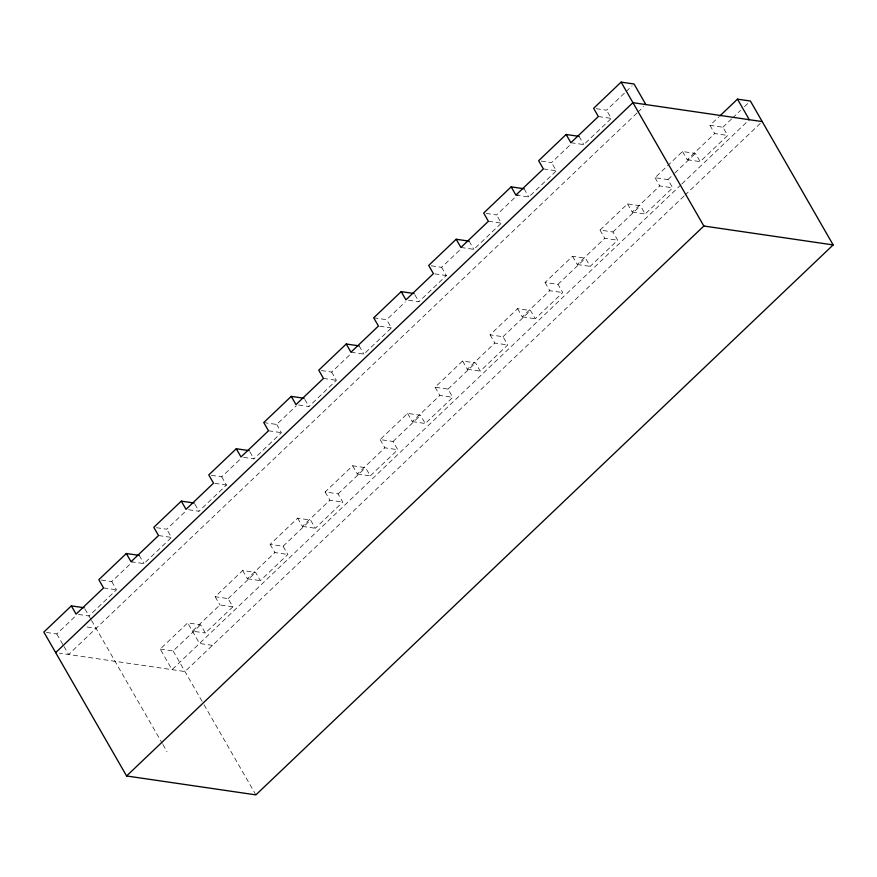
<?xml version="1.0" encoding="UTF-8"?>
<svg xmlns="http://www.w3.org/2000/svg" width="877" height="877" viewBox="0 0 877 877"><rect width="100%" height="100%" fill="white"/><g stroke="black" fill="none" stroke-linecap="round" stroke-linejoin="round"><path stroke-width="0.66" stroke-dasharray="4.38 3.29" d="M46.437 632.449L56.775 633.961L76.409 615.259M101.414 580.07L111.752 581.583L132.372 561.949M156.391 527.691L166.74 529.204L186.373 510.502M211.368 475.323L221.717 476.836L241.35 458.123M263.758 422.561L276.693 424.457L296.327 405.755M321.322 370.565L331.67 372.078L351.304 353.376M373.723 317.814L386.647 319.699L405.295 301.929M431.287 265.808L441.624 267.321L461.258 248.619M486.264 213.44L496.601 214.953L518.197 194.376M541.241 161.061L551.578 162.574L571.212 143.872M596.217 108.682L606.555 110.195L625.213 92.425M626.189 91.493L632.087 85.88M111.752 581.583L116.488 589.804L88.994 615.994L77.362 614.295M131.046 561.729L143.971 563.615L171.464 537.437L166.74 529.204M188.61 509.734L198.947 511.247L226.441 485.058L221.717 476.836M243.587 457.355L253.924 458.868L281.418 432.679L276.693 424.457M298.564 404.977L308.912 406.49L336.395 380.3L331.67 372.078M350.953 352.225L363.889 354.111L391.372 327.921L386.647 319.699M408.518 300.219L418.866 301.732L446.349 275.553L441.624 267.321M460.918 247.467L473.843 249.364L501.326 223.175L496.601 214.953M515.895 195.089L528.82 196.985L556.314 170.796L551.578 162.574M570.872 142.71L583.797 144.606L611.291 118.417L606.555 110.195M636.954 113.056L68.603 654.516L63.999 646.524M637.941 112.113L643.882 106.457M680.947 184.817L172.024 669.655L160.206 649.09L187.7 622.911L200.625 624.797L205.35 633.019L232.844 606.829L228.119 598.607L215.183 596.722L242.677 570.532L255.602 572.418L260.326 580.64L287.82 554.461L283.096 546.228L270.16 544.343L297.654 518.154L310.579 520.05L315.314 528.272L342.797 502.082L338.073 493.861L325.137 491.964L352.631 465.775L365.556 467.671L370.291 475.893L397.774 449.704L393.049 441.482L380.125 439.585L407.608 413.396L420.532 415.292L425.268 423.514L452.751 397.325L448.026 389.103L435.102 387.206L462.585 361.028L475.52 362.914L480.245 371.135L507.728 344.946L503.003 336.724L490.079 334.839L517.562 308.649L530.497 310.535L535.222 318.757L562.716 292.578L557.98 284.345L545.055 282.46L572.538 256.27L585.474 258.167L590.199 266.389L617.693 240.199L612.957 231.977L600.032 230.081L627.515 203.892L640.451 205.788L645.176 214.01L672.67 187.821L667.934 179.599L655.009 177.702L682.503 151.513L695.428 153.409L700.153 161.631L727.647 135.442L722.911 127.22L709.986 125.323L718.822 116.915M232.844 606.829L219.919 604.944L192.425 631.133L205.35 633.019M242.677 570.532L247.402 578.754L274.896 552.565L287.82 554.461M297.654 518.154L302.379 526.375L329.873 500.186L342.797 502.082M352.631 465.775L357.356 473.997L384.85 447.807L397.774 449.704M407.608 413.396L412.333 421.618L439.826 395.439L452.751 397.325M462.585 361.028L467.32 369.25L494.803 343.06L507.728 344.946M517.562 308.649L522.297 316.871L549.78 290.682L562.716 292.578M572.538 256.27L577.274 264.492L604.757 238.303L617.693 240.199M627.515 203.892L632.251 212.113L659.734 185.924L672.67 187.821M682.503 151.513L687.228 159.735L714.711 133.556L727.647 135.442M160.206 649.09L173.142 650.986L200.625 624.797M228.119 598.607L255.602 572.418M283.096 546.228L310.579 520.05M338.073 493.861L365.556 467.671M393.049 441.482L420.532 415.292M448.026 389.103L475.52 362.914M503.003 336.724L530.497 310.535M557.98 284.345L585.474 258.167M612.957 231.977L640.451 205.788M667.934 179.599L673.832 173.986M674.808 173.054L695.428 153.409M722.911 127.22L731.747 118.801M732.733 117.869L740.583 110.381M744.518 106.643L748.443 102.905M681.933 183.874L749.298 119.7M683.972 196.141L184.959 671.541L59.548 653.19M684.959 195.198L761.236 122.528M598.355 116.531L611.291 118.417M687.228 159.735L700.153 161.631M543.378 168.899L556.314 170.796M632.251 212.113L645.176 214.01M488.401 221.278L501.326 223.175M577.274 264.492L590.199 266.389M434.718 273.843L446.349 275.553M522.297 316.871L535.222 318.757M379.741 326.222L391.372 327.921M467.32 369.25L480.245 371.135M323.47 378.415L336.395 380.3M412.333 421.618L425.268 423.514M268.494 430.782L281.418 432.679M357.356 473.997L370.291 475.893M214.81 483.348L226.441 485.058M302.379 526.375L315.314 528.272M158.54 535.54L171.464 537.437M247.402 578.754L260.326 580.64M103.552 587.919L116.488 589.804M87.042 627.011L96.086 628.327M212.442 645.351L199.517 643.466L187.7 622.911M709.986 125.323L714.711 133.556M655.009 177.702L659.734 185.924M579.072 136.384L583.797 144.606M600.032 230.081L604.757 238.303M524.095 188.763L528.82 196.985M545.055 282.46L549.78 290.682M469.118 241.142L473.843 249.364M490.079 334.839L494.803 343.06M414.81 294.694L418.866 301.732M435.102 387.206L439.826 395.439M359.153 345.889L363.889 354.111M380.125 439.585L384.85 447.807M304.856 399.441L308.912 406.49M325.137 491.964L329.873 500.186M249.879 451.819L253.924 458.868M270.16 544.343L274.896 552.565M194.902 504.198L198.947 511.247M215.183 596.722L219.919 604.944M139.246 555.393L143.971 563.615M173.142 650.986L203.365 703.562M204.056 704.746L255.887 794.88M84.948 608.945L90.934 619.359M91.57 620.477L162.234 743.367M162.925 744.551L167.014 751.677M56.775 633.961L63.341 645.384"/><path stroke-width="1.32" d="M84.269 607.772L71.344 605.886L43.85 632.076L126.595 775.97L255.887 794.88L833.15 244.924L750.405 101.03L737.48 99.145L719.809 115.972M139.246 555.393L126.321 553.508L98.827 579.697L103.552 587.919L76.069 614.108L71.344 605.886M194.223 503.025L181.298 501.129L153.804 527.318L158.54 535.54L131.046 561.729L126.321 553.508M249.2 450.646L236.275 448.75L208.781 474.939L213.517 483.161L186.023 509.351L181.298 501.129M304.176 398.268L291.252 396.371L263.758 422.561L268.494 430.782L241 456.972L236.275 448.75M359.153 345.889L346.229 344.003L318.735 370.193L323.47 378.415L295.977 404.604L291.252 396.371M414.13 293.51L401.206 291.624L373.723 317.814L378.447 326.036L350.953 352.225L346.229 344.003M469.118 241.142L456.183 239.246L428.7 265.435L433.424 273.657L405.93 299.846L401.206 291.624M524.095 188.763L511.159 186.867L483.676 213.056L488.401 221.278L460.918 247.467L456.183 239.246M579.072 136.384L566.136 134.488L538.653 160.677L543.378 168.899L515.895 195.089L511.159 186.867M645.867 104.56L634.049 84.006L621.113 82.12L593.63 108.309L598.355 116.531L570.872 142.71L566.136 134.488M55.668 652.631L632.942 102.675L762.223 121.585M126.595 775.97L703.858 226.014L833.15 244.924M737.48 99.145L749.298 119.7M621.113 82.12L703.858 226.014"/></g></svg>
